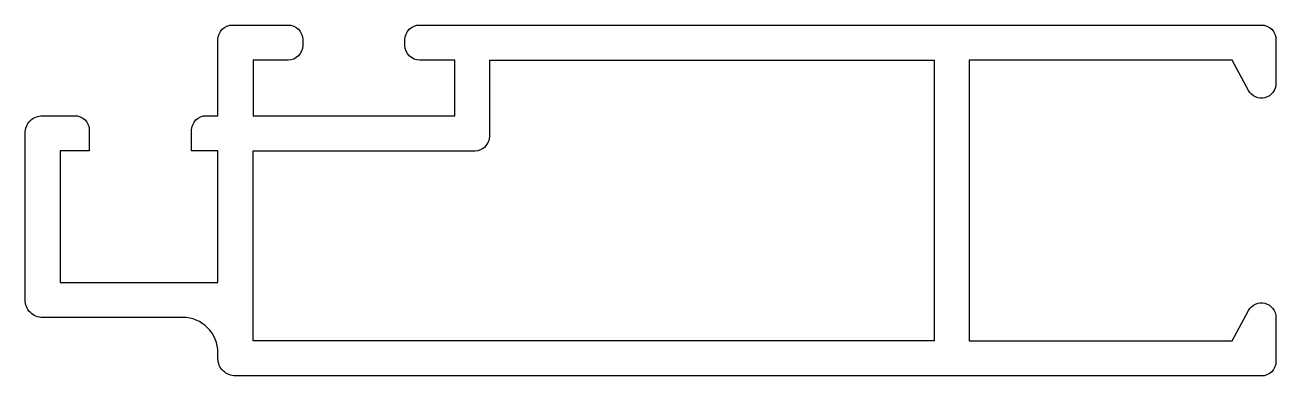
# Model space of a CAD drawing. Extents: x 150 to 192.8, y 226.7 to 238.7.
import ezdxf

# ---------------------------------------------------------------- set-up
doc = ezdxf.new("R2010")
doc.units = 0
doc.layers.get('0').update_dxf_attribs({"linetype": 'CONTINUOUS'})

msp = doc.modelspace()

# ---------------------------------------------------------------- linework, layer by layer
for points in [[(151.157, 229.912), (156.557, 229.912), (156.557, 234.412), (155.657, 234.412), (155.657, 235.112, -0.414214), (156.157, 235.612), (156.557, 235.612), (156.557, 238.212, -0.414214), (157.057, 238.712), (158.957, 238.712, -0.414214), (159.457, 238.212), (159.457, 238.012, -0.414214), (158.957, 237.512), (157.757, 237.512), (157.757, 235.612), (164.657, 235.612), (164.657, 237.512), (163.457, 237.512, -0.414214), (162.957, 238.012), (162.957, 238.212, -0.414214), (163.457, 238.712), (165.157, 238.712), (192.257, 238.712, -0.414214), (192.757, 238.212), (192.757, 236.712, -0.778768), (191.817, 236.474), (191.257, 237.512), (182.257, 237.512), (182.257, 227.912), (191.257, 227.912), (191.817, 228.949, -0.778768), (192.757, 228.712), (192.757, 227.212, -0.414214), (192.257, 226.712), (157.157, 226.712, -0.414214), (156.557, 227.312), (156.557, 227.512, 0.414214), (155.357, 228.712), (150.557, 228.712, -0.414214), (149.957, 229.312), (149.957, 235.012, -0.414214), (150.557, 235.612), (151.657, 235.612, -0.414214), (152.157, 235.112), (152.157, 234.412), (151.157, 234.412)], [(157.757, 234.412), (165.357, 234.412, 0.414214), (165.857, 234.912), (165.857, 237.512), (181.057, 237.512), (181.057, 227.912), (157.757, 227.912)]]:
    msp.add_lwpolyline(points, format="xyb", close=True)

doc.saveas('drawing.dxf')
